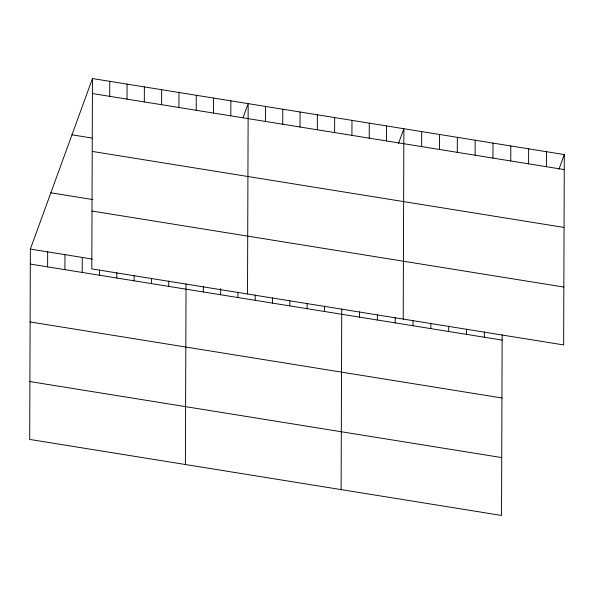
<?xml version="1.0" encoding="UTF-8"?>
<svg xmlns="http://www.w3.org/2000/svg" width="594" height="594" viewBox="0 0 594 594"><rect width="100%" height="100%" fill="white"/><g stroke="black" fill="none" stroke-linecap="round" stroke-linejoin="round"><path stroke-width="0.89" d="M92.471 78.549L91.803 268.904L563.639 344.928L564.3 154.574L92.471 78.549L30.361 249.072L29.7 439.426L501.529 515.451L502.16 334.808M47.609 266.869L47.669 251.863M64.909 269.661L64.969 254.648M82.217 272.446L82.269 257.44M99.517 275.237L99.532 269.936M109.719 96.347L109.771 81.333M116.818 278.022L116.832 272.728M127.019 99.131L127.071 84.125M134.118 280.814L134.133 275.512M144.32 101.923L144.372 86.91M151.418 283.598L151.433 278.296M161.62 104.707L161.672 89.701M168.718 286.382L168.733 281.088M178.92 107.499L178.972 92.486M185.402 464.515L186.033 283.873M196.22 110.284L196.272 95.27M203.319 291.958L203.334 286.664M213.521 113.068L213.573 98.062M220.619 294.75L220.641 288.565M230.821 115.86L230.873 100.846M237.919 297.535L237.934 292.241M247.512 293.985L248.173 103.638L243.132 117.486M255.22 300.326L255.234 295.025M265.421 121.436L265.473 106.423M272.52 303.111L272.535 297.809M282.722 124.22L282.774 109.214M289.82 305.895L289.835 300.601M300.022 127.012L300.074 111.999M307.12 308.687L307.135 303.386M317.322 129.796L317.374 114.783M324.421 311.471L324.435 306.177M334.622 132.581L334.674 117.575M341.112 489.605L341.736 308.962M351.923 135.373L351.975 120.359M359.548 317.129L359.563 311.835M369.223 138.157L369.275 123.151M377.368 320.003L377.39 314.709M386.523 140.949L386.575 125.935M395.196 322.876L395.21 317.582M403.215 319.075L403.875 128.727L398.515 143.444M413.023 325.75L413.038 320.448M421.651 146.607L421.703 131.593M430.843 328.623L430.865 323.322M439.471 149.48L439.53 134.467M448.67 331.497L448.685 326.195M457.298 152.354L457.35 137.34M466.49 334.363L466.513 329.069M475.126 155.22L475.178 140.214M484.318 337.236L484.34 331.942M492.946 158.093L492.998 143.087M510.773 160.967L510.825 145.953M528.601 163.84L528.653 148.827M546.421 166.714L546.473 151.7M558.939 169.29L564.3 154.574M92.419 93.555L564.248 169.58M71.978 134.823L92.003 138.053M92.211 151.418L564.048 227.443M50.861 192.805L92.746 199.547M92.003 211.041L563.84 287.065M30.361 249.072L92.285 259.051M30.309 264.085L502.145 340.11M30.108 321.948L501.937 397.973M29.9 381.563L501.73 457.588"/></g></svg>
